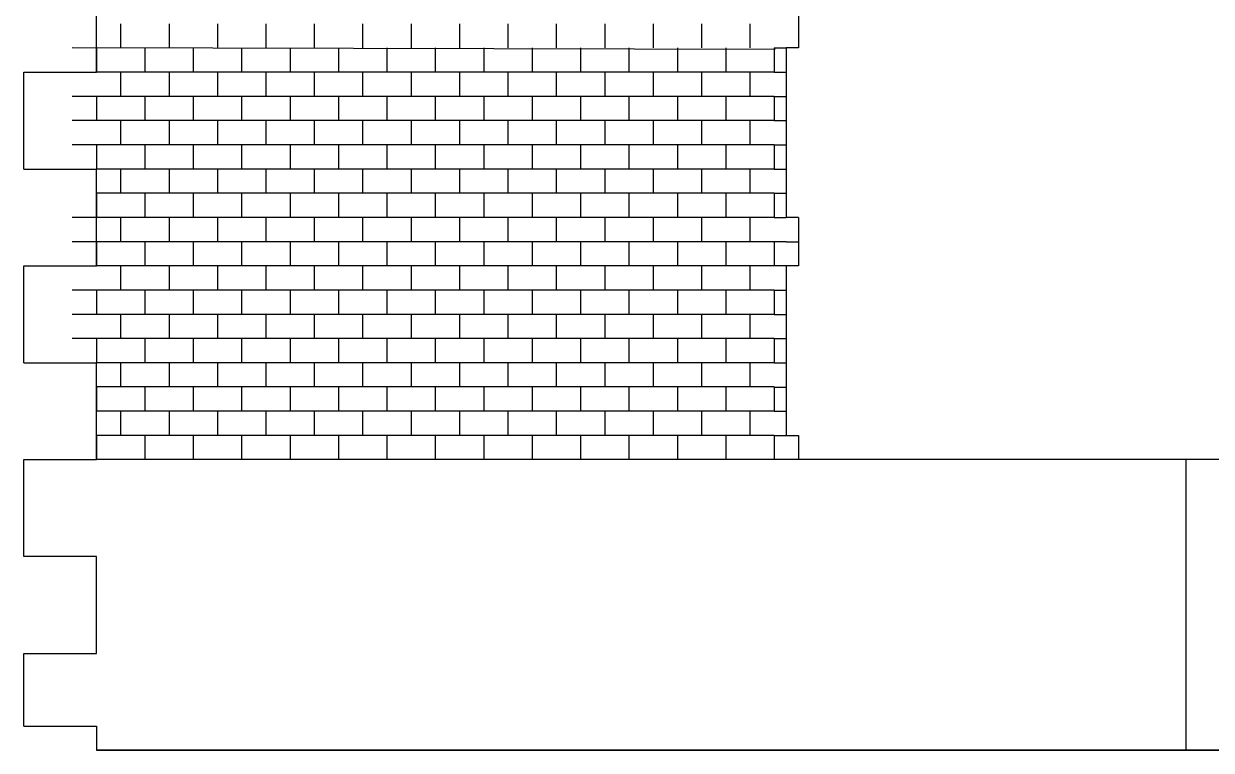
# Model space of a CAD drawing. Extents: x 12 to 197, y 116 to 290.
# Drawn here: x 104.9 to 153.96, y 216 to 246 of the extents above; entities that cross this region are included whole.
import ezdxf

# ---------------------------------------------------------------- set-up
doc = ezdxf.new("R2010")
doc.units = 0
doc.header["$MEASUREMENT"] = 0
doc.layers.add('OHNE_NAMEN', color=5, linetype='CONTINUOUS')

msp = doc.modelspace()

# ---------------------------------------------------------------- linework, layer by layer
at = {"layer": 'OHNE_NAMEN', "color": 5, "linetype": 'CONTINUOUS'}
for p, q in [((107.9031, 243.9995), (107.9031, 247.9992)), ((104.9031, 239.9993), (104.9031, 243.9995)), ((104.9031, 243.9995), (107.9031, 243.9995)), ((104.9031, 239.9993), (107.9031, 239.9993)), ((107.9031, 235.9995), (107.9031, 239.9993)), ((104.9031, 231.9993), (104.9031, 235.9995)), ((104.9031, 235.9995), (107.9031, 235.9995)), ((104.9031, 231.9993), (107.9031, 231.9993)), ((107.9031, 227.9996), (107.9031, 231.9993)), ((104.9031, 223.9994), (104.9031, 227.9996)), ((104.9031, 227.9996), (107.9031, 227.9996)), ((107.9031, 223.9994), (104.9031, 223.9994)), ((107.9031, 219.9993), (107.9031, 223.9994)), ((104.9031, 216.9993), (104.9031, 219.9993)), ((104.9031, 219.9993), (107.9031, 219.9993)), ((104.9031, 216.9993), (107.9031, 216.9993)), ((107.9031, 216.9993), (107.9031, 215.9995)), ((107.9038, 215.9995), (195.9038, 215.9995)), ((195.9038, 215.9995), (107.9038, 215.9995))]:
    msp.add_line(p, q, dxfattribs=at)
at = {"layer": 'OHNE_NAMEN', "color": 1, "linetype": 'CONTINUOUS'}
for p, q in [((136.9028, 246.9995), (136.9028, 244.9996)), ((135.9027, 244.9996), (136.4026, 244.9996)), ((136.4029, 244.9996), (136.4029, 237.9998)), ((136.4029, 244.9996), (136.4029, 237.9998)), ((135.9027, 243.9995), (136.4026, 243.9995)), ((135.9027, 242.9997), (136.4026, 242.9997)), ((135.9027, 241.9999), (136.4026, 241.9999)), ((135.9027, 240.9994), (136.4026, 240.9994)), ((135.9027, 239.9993), (136.4026, 239.9993)), ((135.9027, 238.9995), (136.4026, 238.9995)), ((135.9027, 237.9998), (136.4026, 237.9998)), ((136.9035, 237.9998), (136.4033, 237.9998)), ((136.9028, 237.9998), (136.9028, 235.9995)), ((136.4026, 236.9993), (136.9025, 236.9993)), ((136.9028, 235.9995), (135.9027, 235.9995)), ((136.4029, 235.9995), (136.4029, 228.9997)), ((135.9027, 234.9997), (136.4026, 234.9997)), ((135.9027, 233.9993), (136.4026, 233.9993)), ((135.9027, 232.9995), (136.4026, 232.9995)), ((135.9027, 231.9993), (136.4026, 231.9993)), ((135.9027, 230.9992), (136.4026, 230.9992)), ((135.9027, 229.9995), (136.4026, 229.9995)), ((135.9027, 228.9993), (136.4026, 228.9993)), ((136.4026, 228.9993), (136.9025, 228.9993)), ((136.9028, 228.9993), (136.9025, 227.9996)), ((166.9034, 227.9996), (136.9035, 227.9996))]:
    msp.add_line(p, q, dxfattribs=at)
at = {"layer": 'OHNE_NAMEN', "color": 7, "linetype": 'CONTINUOUS'}
for p, q in [((108.9036, 245.999), (108.9036, 244.9992)), ((110.9038, 245.999), (110.9038, 244.9992)), ((112.9037, 245.999), (112.9037, 244.9992)), ((114.9036, 245.999), (114.9036, 244.9992)), ((116.9038, 245.999), (116.9038, 244.9992)), ((118.9034, 245.999), (118.9034, 244.9992)), ((120.9036, 245.999), (120.9036, 244.9992)), ((122.9039, 245.999), (122.9039, 244.9992)), ((124.9038, 245.999), (124.9038, 244.9992)), ((126.9033, 245.999), (126.9033, 244.9992)), ((128.9032, 245.999), (128.9032, 244.9992)), ((130.9035, 245.999), (130.9035, 244.9992)), ((132.9034, 245.9997), (132.9034, 244.9992)), ((134.9033, 245.9997), (134.9033, 244.9992)), ((135.9468, 244.9417), (106.903, 244.9996)), ((107.9038, 244.9989), (107.9038, 243.9991)), ((109.904, 244.9989), (109.904, 243.9991)), ((111.9039, 244.9989), (111.9039, 243.9991)), ((113.9038, 244.9989), (113.9038, 243.9991)), ((115.9041, 244.9989), (115.9041, 243.9991)), ((117.9036, 244.9989), (117.9036, 243.9991)), ((119.9039, 244.9989), (119.9039, 243.9991)), ((121.9041, 244.9989), (121.9041, 243.9991)), ((123.904, 244.9989), (123.904, 243.9991)), ((125.9036, 244.9989), (125.9036, 243.9991)), ((127.9035, 244.9989), (127.9035, 243.9991)), ((129.9037, 244.9989), (129.9037, 243.9991)), ((131.9036, 244.9992), (131.9036, 243.9991)), ((133.9035, 244.9992), (133.9035, 243.9991)), ((135.9038, 244.9992), (135.9038, 243.9991)), ((135.9027, 243.9995), (107.9038, 243.9995)), ((108.9036, 243.9991), (108.9036, 242.9997)), ((110.9038, 243.9991), (110.9038, 242.9997)), ((112.9037, 243.9991), (112.9037, 242.9997)), ((114.9036, 243.9991), (114.9036, 242.9997)), ((116.9038, 243.9991), (116.9038, 242.9997)), ((118.9034, 243.9991), (118.9034, 242.9997)), ((120.9036, 243.9991), (120.9036, 242.9997)), ((122.9039, 243.9991), (122.9039, 242.9997)), ((124.9038, 243.9991), (124.9038, 242.9997)), ((126.9033, 243.9991), (126.9033, 242.9997)), ((128.9032, 243.9991), (128.9032, 242.9997)), ((130.9035, 243.9991), (130.9035, 242.9997)), ((132.9034, 243.9995), (132.9034, 242.9997)), ((134.9033, 243.9995), (134.9033, 242.9997)), ((135.9034, 242.9997), (106.903, 242.9997)), ((107.9038, 242.9993), (107.9038, 241.9992)), ((109.904, 242.9993), (109.904, 241.9992)), ((111.9039, 242.9993), (111.9039, 241.9992)), ((113.9038, 242.9993), (113.9038, 241.9992)), ((115.9041, 242.9993), (115.9041, 241.9992)), ((117.9036, 242.9993), (117.9036, 241.9992)), ((119.9039, 242.9993), (119.9039, 241.9992)), ((121.9041, 242.9993), (121.9041, 241.9992)), ((123.904, 242.9993), (123.904, 241.9992)), ((125.9036, 242.9993), (125.9036, 241.9992)), ((127.9035, 242.9993), (127.9035, 241.9992)), ((129.9037, 242.9993), (129.9037, 241.9992)), ((131.9036, 242.9997), (131.9036, 241.9992)), ((133.9035, 242.9997), (133.9035, 241.9992)), ((135.9038, 242.9997), (135.9038, 241.9992)), ((135.9034, 241.9999), (106.903, 241.9999)), ((108.9036, 241.9992), (108.9036, 240.9994)), ((110.9038, 241.9992), (110.9038, 240.9994)), ((112.9037, 241.9992), (112.9037, 240.9994)), ((114.9036, 241.9992), (114.9036, 240.9994)), ((116.9038, 241.9992), (116.9038, 240.9994)), ((118.9034, 241.9992), (118.9034, 240.9994)), ((120.9036, 241.9992), (120.9036, 240.9994)), ((122.9039, 241.9992), (122.9039, 240.9994)), ((124.9038, 241.9992), (124.9038, 240.9994)), ((126.9033, 241.9992), (126.9033, 240.9994)), ((128.9032, 241.9992), (128.9032, 240.9994)), ((130.9035, 241.9992), (130.9035, 240.9994)), ((132.9034, 241.9992), (132.9034, 240.9994)), ((134.9033, 241.9992), (134.9033, 240.9994)), ((135.9034, 240.9994), (106.903, 240.9994)), ((107.9038, 240.9991), (107.9038, 239.9993)), ((109.904, 240.9991), (109.904, 239.9993)), ((111.9039, 240.9991), (111.9039, 239.9993)), ((113.9038, 240.9991), (113.9038, 239.9993)), ((115.9041, 240.9991), (115.9041, 239.9993)), ((117.9036, 240.9991), (117.9036, 239.9993)), ((119.9039, 240.9991), (119.9039, 239.9993)), ((121.9041, 240.9991), (121.9041, 239.9993)), ((123.904, 240.9991), (123.904, 239.9993)), ((125.9036, 240.9991), (125.9036, 239.9993)), ((127.9035, 240.9991), (127.9035, 239.9993)), ((129.9037, 240.9991), (129.9037, 239.9993)), ((131.9036, 240.9994), (131.9036, 239.9993)), ((133.9035, 240.9994), (133.9035, 239.9993)), ((135.9038, 240.9994), (135.9038, 239.9993)), ((135.9027, 239.9993), (107.9038, 239.9997)), ((108.9036, 239.999), (108.9036, 238.9995)), ((110.9038, 239.999), (110.9038, 238.9995)), ((112.9037, 239.999), (112.9037, 238.9995)), ((114.9036, 239.999), (114.9036, 238.9995)), ((116.9038, 239.999), (116.9038, 238.9995)), ((118.9034, 239.999), (118.9034, 238.9995)), ((120.9036, 239.999), (120.9036, 238.9995)), ((122.9039, 239.999), (122.9039, 238.9995)), ((124.9038, 239.999), (124.9038, 238.9995)), ((126.9033, 239.999), (126.9033, 238.9995)), ((128.9032, 239.999), (128.9032, 238.9995)), ((130.9035, 239.999), (130.9035, 238.9995)), ((132.9034, 239.9993), (132.9034, 238.9995)), ((134.9033, 239.9993), (134.9033, 238.9995)), ((135.9027, 238.9995), (107.9038, 238.9995)), ((107.9038, 238.9988), (107.9038, 237.9991)), ((109.904, 238.9988), (109.904, 237.9991)), ((111.9039, 238.9988), (111.9039, 237.9991)), ((113.9038, 238.9988), (113.9038, 237.9991)), ((115.9041, 238.9988), (115.9041, 237.9991)), ((117.9036, 238.9988), (117.9036, 237.9991)), ((119.9039, 238.9988), (119.9039, 237.9991)), ((121.9041, 238.9988), (121.9041, 237.9991)), ((123.904, 238.9988), (123.904, 237.9991)), ((125.9036, 238.9988), (125.9036, 237.9991)), ((127.9035, 238.9988), (127.9035, 237.9991)), ((129.9037, 238.9988), (129.9037, 237.9991)), ((131.9036, 238.9995), (131.9036, 237.9991)), ((133.9035, 238.9995), (133.9035, 237.9991)), ((135.9038, 238.9995), (135.9038, 237.9991)), ((135.9027, 237.9998), (106.903, 237.9998)), ((108.9036, 237.9991), (108.9036, 236.9993)), ((110.9038, 237.9991), (110.9038, 236.9993)), ((112.9037, 237.9991), (112.9037, 236.9993)), ((114.9036, 237.9991), (114.9036, 236.9993)), ((116.9038, 237.9991), (116.9038, 236.9993)), ((118.9034, 237.9991), (118.9034, 236.9993)), ((120.9036, 237.9991), (120.9036, 236.9993)), ((122.9039, 237.9991), (122.9039, 236.9993)), ((124.9038, 237.9991), (124.9038, 236.9993)), ((126.9033, 237.9991), (126.9033, 236.9993)), ((128.9032, 237.9991), (128.9032, 236.9993)), ((130.9035, 237.9991), (130.9035, 236.9993)), ((132.9034, 237.9998), (132.9034, 236.9993)), ((134.9033, 237.9998), (134.9033, 236.9993)), ((136.4026, 236.9993), (106.9019, 236.9993)), ((107.9038, 236.9989), (107.9038, 235.9992)), ((109.904, 236.9989), (109.904, 235.9992)), ((111.9039, 236.9989), (111.9039, 235.9992)), ((113.9038, 236.9989), (113.9038, 235.9992)), ((115.9041, 236.9989), (115.9041, 235.9992)), ((117.9036, 236.9989), (117.9036, 235.9992)), ((119.9039, 236.9989), (119.9039, 235.9992)), ((121.9041, 236.9989), (121.9041, 235.9992)), ((123.904, 236.9989), (123.904, 235.9992)), ((125.9036, 236.9989), (125.9036, 235.9992)), ((127.9035, 236.9989), (127.9035, 235.9992)), ((129.9037, 236.9989), (129.9037, 235.9992)), ((131.9036, 236.9993), (131.9036, 235.9992)), ((133.9035, 236.9993), (133.9035, 235.9992)), ((135.9038, 236.9993), (135.9038, 235.9992)), ((135.9027, 235.9995), (107.9038, 235.9995)), ((108.9036, 235.9992), (108.9036, 234.9997)), ((110.9038, 235.9992), (110.9038, 234.9997)), ((112.9037, 235.9992), (112.9037, 234.9997)), ((114.9036, 235.9992), (114.9036, 234.9997)), ((116.9038, 235.9992), (116.9038, 234.9997)), ((118.9034, 235.9992), (118.9034, 234.9997)), ((120.9036, 235.9992), (120.9036, 234.9997)), ((122.9039, 235.9992), (122.9039, 234.9997)), ((124.9038, 235.9992), (124.9038, 234.9997)), ((126.9033, 235.9992), (126.9033, 234.9997)), ((128.9032, 235.9992), (128.9032, 234.9997)), ((130.9035, 235.9992), (130.9035, 234.9997)), ((132.9034, 235.9995), (132.9034, 234.9997)), ((134.9033, 235.9995), (134.9033, 234.9997)), ((135.9027, 234.9997), (106.903, 234.9997)), ((107.9038, 234.999), (107.9038, 233.9993)), ((109.904, 234.999), (109.904, 233.9993)), ((111.9039, 234.999), (111.9039, 233.9993)), ((113.9038, 234.999), (113.9038, 233.9993)), ((115.9041, 234.999), (115.9041, 233.9993)), ((117.9036, 234.999), (117.9036, 233.9993)), ((119.9039, 234.999), (119.9039, 233.9993)), ((121.9041, 234.999), (121.9041, 233.9993)), ((123.904, 234.999), (123.904, 233.9993)), ((125.9036, 234.999), (125.9036, 233.9993)), ((127.9035, 234.999), (127.9035, 233.9993)), ((129.9037, 234.999), (129.9037, 233.9993)), ((131.9036, 234.9997), (131.9036, 233.9993)), ((133.9035, 234.9997), (133.9035, 233.9993)), ((135.9038, 234.9997), (135.9038, 233.9993)), ((135.9027, 233.9993), (106.903, 233.9993)), ((108.9036, 233.9989), (108.9036, 232.9991)), ((110.9038, 233.9989), (110.9038, 232.9991)), ((112.9037, 233.9989), (112.9037, 232.9991)), ((114.9036, 233.9989), (114.9036, 232.9991)), ((116.9038, 233.9989), (116.9038, 232.9991)), ((118.9034, 233.9989), (118.9034, 232.9991)), ((120.9036, 233.9989), (120.9036, 232.9991)), ((122.9039, 233.9989), (122.9039, 232.9991)), ((124.9038, 233.9989), (124.9038, 232.9991)), ((126.9033, 233.9989), (126.9033, 232.9991)), ((128.9032, 233.9989), (128.9032, 232.9991)), ((130.9035, 233.9989), (130.9035, 232.9991)), ((132.9034, 233.9993), (132.9034, 232.9991)), ((134.9033, 233.9993), (134.9033, 232.9991)), ((135.9027, 232.9995), (106.903, 232.9995)), ((107.9038, 232.9991), (107.9038, 231.9993)), ((109.904, 232.9991), (109.904, 231.9993)), ((111.9039, 232.9991), (111.9039, 231.9993)), ((113.9038, 232.9991), (113.9038, 231.9993)), ((115.9041, 232.9991), (115.9041, 231.9993)), ((117.9036, 232.9991), (117.9036, 231.9993)), ((119.9039, 232.9991), (119.9039, 231.9993)), ((121.9041, 232.9991), (121.9041, 231.9993)), ((123.904, 232.9991), (123.904, 231.9993)), ((125.9036, 232.9991), (125.9036, 231.9993)), ((127.9035, 232.9991), (127.9035, 231.9993)), ((129.9037, 232.9991), (129.9037, 231.9993)), ((131.9036, 232.9995), (131.9036, 231.9993)), ((133.9035, 232.9995), (133.9035, 231.9993)), ((135.9038, 232.9995), (135.9038, 231.9993)), ((135.9027, 231.9993), (107.9038, 231.9997)), ((108.9036, 231.999), (108.9036, 230.9992)), ((110.9038, 231.999), (110.9038, 230.9992)), ((112.9037, 231.999), (112.9037, 230.9992)), ((114.9036, 231.999), (114.9036, 230.9992)), ((116.9038, 231.999), (116.9038, 230.9992)), ((118.9034, 231.999), (118.9034, 230.9992)), ((120.9036, 231.999), (120.9036, 230.9992)), ((122.9039, 231.999), (122.9039, 230.9992)), ((124.9038, 231.999), (124.9038, 230.9992)), ((126.9033, 231.999), (126.9033, 230.9992)), ((128.9032, 231.999), (128.9032, 230.9992)), ((130.9035, 231.999), (130.9035, 230.9992)), ((132.9034, 231.9993), (132.9034, 230.9992)), ((134.9033, 231.9993), (134.9033, 230.9992)), ((135.9041, 230.9996), (107.9038, 230.9996)), ((107.9038, 230.9989), (107.9038, 229.9991)), ((109.904, 230.9989), (109.904, 229.9991)), ((111.9039, 230.9989), (111.9039, 229.9991)), ((113.9038, 230.9989), (113.9038, 229.9991)), ((115.9041, 230.9989), (115.9041, 229.9991)), ((117.9036, 230.9989), (117.9036, 229.9991)), ((119.9039, 230.9989), (119.9039, 229.9991)), ((121.9041, 230.9989), (121.9041, 229.9991)), ((123.904, 230.9989), (123.904, 229.9991)), ((125.9036, 230.9989), (125.9036, 229.9991)), ((127.9035, 230.9989), (127.9035, 229.9991)), ((129.9037, 230.9989), (129.9037, 229.9991)), ((131.9036, 230.9992), (131.9036, 229.9991)), ((133.9035, 230.9992), (133.9035, 229.9991)), ((135.9038, 230.9992), (135.9038, 229.9991)), ((135.9027, 229.9995), (107.9038, 229.9995)), ((108.9036, 229.9991), (108.9036, 228.9993)), ((110.9038, 229.9991), (110.9038, 228.9993)), ((112.9037, 229.9991), (112.9037, 228.9993)), ((114.9036, 229.9991), (114.9036, 228.9993)), ((116.9038, 229.9991), (116.9038, 228.9993)), ((118.9034, 229.9991), (118.9034, 228.9993)), ((120.9036, 229.9991), (120.9036, 228.9993)), ((122.9039, 229.9991), (122.9039, 228.9993)), ((124.9038, 229.9991), (124.9038, 228.9993)), ((126.9033, 229.9991), (126.9033, 228.9993)), ((128.9032, 229.9991), (128.9032, 228.9993)), ((130.9035, 229.9991), (130.9035, 228.9993)), ((132.9034, 229.9995), (132.9034, 228.9993)), ((134.9033, 229.9995), (134.9033, 228.9993)), ((135.9027, 228.9993), (107.9038, 228.9997)), ((107.9038, 228.999), (107.9038, 227.9992)), ((109.904, 228.999), (109.904, 227.9992)), ((111.9039, 228.999), (111.9039, 227.9992)), ((113.9038, 228.999), (113.9038, 227.9992)), ((115.9041, 228.999), (115.9041, 227.9992)), ((117.9036, 228.999), (117.9036, 227.9992)), ((119.9039, 228.999), (119.9039, 227.9992)), ((121.9041, 228.999), (121.9041, 227.9992)), ((123.904, 228.999), (123.904, 227.9992)), ((125.9036, 228.999), (125.9036, 227.9992)), ((127.9035, 228.999), (127.9035, 227.9992)), ((129.9037, 228.999), (129.9037, 227.9992)), ((131.9036, 228.9993), (131.9036, 227.9992)), ((133.9035, 228.9993), (133.9035, 227.9992)), ((135.9038, 228.9993), (135.9038, 227.9992)), ((136.9028, 227.9996), (107.9038, 227.9996))]:
    msp.add_line(p, q, dxfattribs=at)
at = {"layer": 'OHNE_NAMEN', "color": 6, "linetype": 'CONTINUOUS'}
for p, q in [((136.9035, 244.9996), (136.4033, 244.9996)), ((152.9038, 227.9996), (152.9038, 215.9995))]:
    msp.add_line(p, q, dxfattribs=at)

doc.saveas('drawing.dxf')
